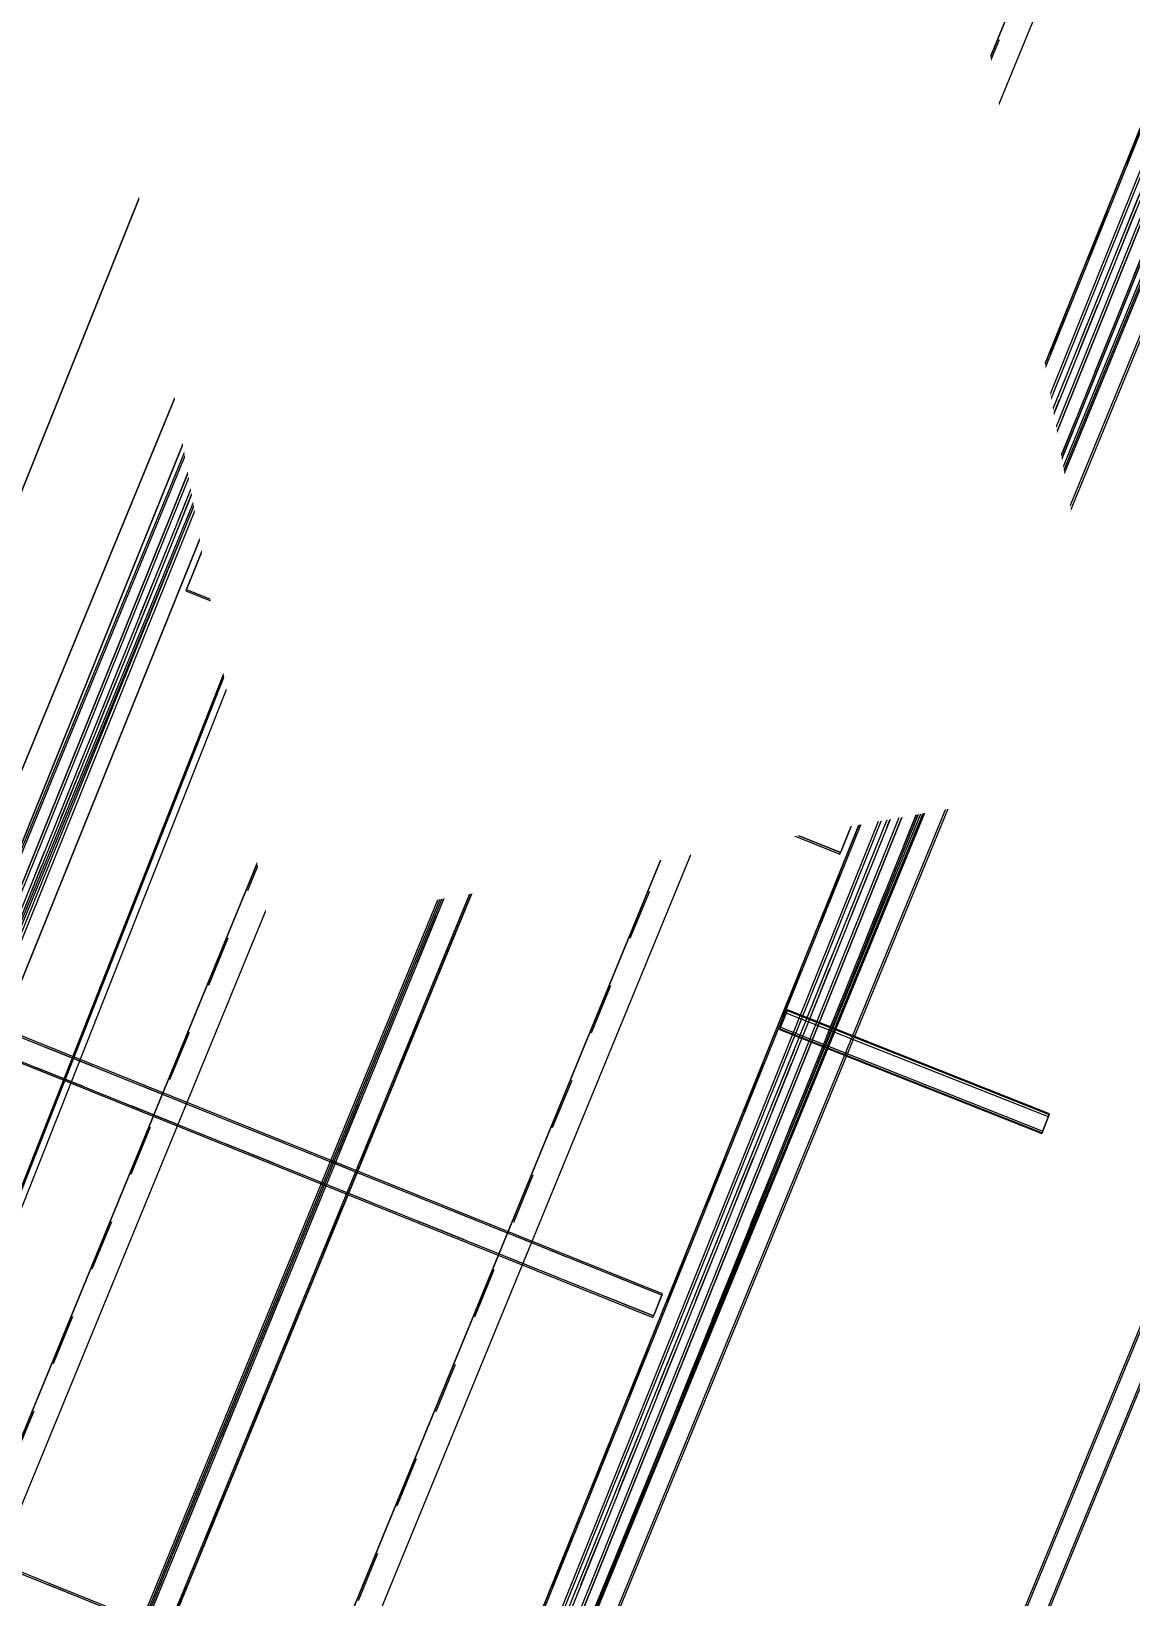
# Model space of a CAD drawing. Header units: metres. Extents: x -207 to 292, y -187 to 169.
# Drawn here: x -10.359 to -8.208, y -42.09 to -39.028 of the extents above; entities that cross this region are included whole.
import ezdxf

# ---------------------------------------------------------------- set-up
doc = ezdxf.new("R2010")
doc.units = ezdxf.units.M
doc.linetypes.add('Dash', pattern=[0.006, 0.003, -0.003])
doc.linetypes.add('Hidden', pattern=[0.007144, 0.004763, -0.002381])
for name, color, linetype, lineweight in [('A-FLOR-HRAL', 7, 'Continuous', 9), ('A-ROOF', 7, 'Continuous', 9), ('C-TOPO', 7, 'Continuous', 9), ('C-TOPO-LABL', 7, 'Continuous', 9), ('C-TOPO-MINR', 7, 'Continuous', 9), ('S-BEAM', 7, 'Continuous', 9), ('S-BEAM-HDLN', 7, 'Dash', 9), ('solera', 7, 'Continuous', 35)]:
    doc.layers.add(name, color=color, linetype=linetype, lineweight=lineweight)
doc.layers.add('PR10-ARQ-PL-001-Emplazamiento-C-1_dwg', color=7, linetype='Continuous', lineweight=9, true_color=0x767676)
doc.styles.add('Arial_2', font='arial.ttf', dxfattribs={"height": 1.125})

# ---------------------------------------------------------------- blocks, each defined once
blk = doc.blocks.new('M_HSS Square - 100 x 100 mm-2384176-PLANTA EMPLAZAMIENTO ACTUALIZADO')
at = {"layer": 'S-BEAM'}
for p, q in [((2.9862, 0.05), (-2.9862, 0.05)), ((2.9862, 0.04682), (-2.9862, 0.04682)), ((-2.9862, -0.04682), (2.9862, -0.04682)), ((-2.9862, -0.05), (2.9862, -0.05))]:
    blk.add_line(p, q, dxfattribs=at)
at = {"layer": 'S-BEAM', "linetype": 'Hidden'}
for p, q in [((2.9862, 0.04682), (-2.9862, 0.04682)), ((2.9862, -0.04682), (-2.9862, -0.04682))]:
    blk.add_line(p, q, dxfattribs=at)
blk = doc.blocks.new('RHS-Rectangular Hollow Section - 100x40 mm-V21-PLANTA EMPLAZAMIENTO ACTUALIZADO')
at = {"layer": 'S-BEAM'}
for p, q in [((-5.7278, -39.6308), (-10.323, -50.82)), ((-5.7245, -39.6322), (-10.3197, -50.8214)), ((-10.2839, -50.8361), (-5.6887, -39.6469)), ((-10.2806, -50.8375), (-5.6854, -39.6483))]:
    blk.add_line(p, q, dxfattribs=at)
blk = doc.blocks.new('RHS-Rectangular Hollow Section - 100x40 mm-2385718-PLANTA EMPLAZAMIENTO ACTUALIZADO')
at = {"layer": 'S-BEAM'}
for p, q in [((-7.876, -38.7486), (-12.4712, -49.9378)), ((-7.8726, -38.75), (-12.4679, -49.9392)), ((-12.4321, -49.9539), (-7.8368, -38.7647)), ((-12.4287, -49.9552), (-7.8335, -38.7661))]:
    blk.add_line(p, q, dxfattribs=at)
blk = doc.blocks.new('RHS-Rectangular Hollow Section - 100x40 mm-2385779-PLANTA EMPLAZAMIENTO ACTUALIZADO')
at = {"layer": 'S-BEAM'}
for p, q in [((-8.6251, -38.441), (-13.2203, -49.6302)), ((-8.6217, -38.4423), (-13.217, -49.6315)), ((-13.1707, -49.6505), (-8.5754, -38.4614)), ((-13.1673, -49.6519), (-8.5721, -38.4627))]:
    blk.add_line(p, q, dxfattribs=at)
blk = doc.blocks.new('RHS-Rectangular Hollow Section - 100x40 mm-2386058-PLANTA EMPLAZAMIENTO ACTUALIZADO')
at = {"layer": 'S-BEAM'}
for p, q in [((-9.3567, -38.1405), (-13.9519, -49.3297)), ((-9.3534, -38.1419), (-13.9486, -49.3311)), ((-13.9023, -49.3501), (-9.3071, -38.1609)), ((-13.899, -49.3514), (-9.3037, -38.1623))]:
    blk.add_line(p, q, dxfattribs=at)
blk = doc.blocks.new('M_S Shapes - 200x100 mm-2390290-PLANTA EMPLAZAMIENTO ACTUALIZADO')
at = {"layer": 'S-BEAM'}
for p, q in [((2.9358, 0.05), (-2.9359, 0.05)), ((-2.9359, 0.05), (2.9358, 0.05)), ((2.9358, 0.05), (-2.9359, 0.05)), ((-2.9359, 0.0024), (2.9358, 0.0024)), ((2.9358, -0.0025), (-2.9359, -0.0025)), ((-2.9359, -0.05), (2.9358, -0.05)), ((2.9358, -0.05), (-2.9359, -0.05)), ((2.9358, -0.05), (-2.9359, -0.05))]:
    blk.add_line(p, q, dxfattribs=at)
at = {"layer": 'S-BEAM-HDLN'}
for p, q in [((-2.9359, 0.0024), (2.9358, 0.0024)), ((2.9358, -0.0025), (-2.9359, -0.0025))]:
    blk.add_line(p, q, dxfattribs=at)
blk = doc.blocks.new('M_HSS Square - 100 x 100 mm-2390367-PLANTA EMPLAZAMIENTO ACTUALIZADO')
at = {"layer": 'S-BEAM'}
for p, q in [((0.68945, 0.05), (-0.68945, 0.05)), ((-0.68945, 0.05), (-0.68945, 0.04364)), ((-0.68945, 0.05), (-0.68945, 0.04364)), ((0.68945, 0.04682), (-0.68945, 0.04682)), ((-0.68945, 0.04364), (-0.68945, 0.04682)), ((-0.68945, 0.04364), (-0.68945, 0.04682)), ((-0.68945, -0.04364), (-0.68945, 0.04364)), ((-0.68945, 0.04364), (-0.68945, -0.04364)), ((-0.68945, 0.04364), (-0.68945, -0.04364)), ((-0.68945, -0.04364), (-0.68945, 0.04364)), ((0.68945, 0.04364), (0.68945, 0.05)), ((0.68945, 0.04364), (0.68945, 0.05)), ((0.68945, 0.04682), (0.68945, 0.04364)), ((0.68945, 0.04682), (0.68945, 0.04364)), ((0.68945, -0.04364), (0.68945, 0.04364)), ((0.68945, 0.04364), (0.68945, -0.04364)), ((0.68945, 0.04364), (0.68945, -0.04364)), ((0.68945, -0.04364), (0.68945, 0.04364)), ((-0.68945, -0.04364), (-0.68945, -0.05)), ((-0.68945, -0.04364), (-0.68945, -0.05)), ((-0.68945, -0.04682), (-0.68945, -0.04364)), ((-0.68945, -0.04682), (-0.68945, -0.04364)), ((-0.68945, -0.04682), (0.68945, -0.04682)), ((-0.68945, -0.05), (0.68945, -0.05)), ((0.68945, -0.05), (0.68945, -0.04364)), ((0.68945, -0.05), (0.68945, -0.04364)), ((0.68945, -0.04364), (0.68945, -0.04682)), ((0.68945, -0.04364), (0.68945, -0.04682))]:
    blk.add_line(p, q, dxfattribs=at)
at = {"layer": 'S-BEAM', "linetype": 'Hidden'}
for p, q in [((0.68945, 0.04682), (-0.68945, 0.04682)), ((0.68945, -0.04682), (-0.68945, -0.04682))]:
    blk.add_line(p, q, dxfattribs=at)
blk = doc.blocks.new('M_HSS Square - 100 x 100 mm-2390386-PLANTA EMPLAZAMIENTO ACTUALIZADO')
at = {"layer": 'S-BEAM'}
for p, q in [((0.6895, 0.05), (-0.6895, 0.05)), ((-0.6895, 0.05), (-0.6895, 0.04364)), ((-0.6895, 0.05), (-0.6895, 0.04364)), ((0.6895, 0.04682), (-0.6895, 0.04682)), ((-0.6895, 0.04364), (-0.6895, 0.04682)), ((-0.6895, 0.04364), (-0.6895, 0.04682)), ((-0.6895, -0.04364), (-0.6895, 0.04364)), ((-0.6895, 0.04364), (-0.6895, -0.04364)), ((-0.6895, 0.04364), (-0.6895, -0.04364)), ((-0.6895, -0.04364), (-0.6895, 0.04364)), ((0.6895, 0.04364), (0.6895, 0.05)), ((0.6895, 0.04364), (0.6895, 0.05)), ((0.6895, 0.04682), (0.6895, 0.04364)), ((0.6895, 0.04682), (0.6895, 0.04364)), ((0.6895, -0.04364), (0.6895, 0.04364)), ((0.6895, 0.04364), (0.6895, -0.04364)), ((0.6895, 0.04364), (0.6895, -0.04364)), ((0.6895, -0.04364), (0.6895, 0.04364)), ((-0.6895, -0.04364), (-0.6895, -0.05)), ((-0.6895, -0.04364), (-0.6895, -0.05)), ((-0.6895, -0.04682), (-0.6895, -0.04364)), ((-0.6895, -0.04682), (-0.6895, -0.04364)), ((-0.6895, -0.04682), (0.6895, -0.04682)), ((-0.6895, -0.05), (0.6895, -0.05)), ((0.6895, -0.05), (0.6895, -0.04364)), ((0.6895, -0.05), (0.6895, -0.04364)), ((0.6895, -0.04364), (0.6895, -0.04682)), ((0.6895, -0.04364), (0.6895, -0.04682))]:
    blk.add_line(p, q, dxfattribs=at)
at = {"layer": 'S-BEAM', "linetype": 'Hidden'}
for p, q in [((0.6895, 0.04682), (-0.6895, 0.04682)), ((0.6895, -0.04682), (-0.6895, -0.04682))]:
    blk.add_line(p, q, dxfattribs=at)
blk = doc.blocks.new('M_HSS Square - 50 x 50 mm-2390655-PLANTA EMPLAZAMIENTO ACTUALIZADO')
at = {"layer": 'S-BEAM'}
for p, q in [((0.6895, 0.025), (-0.6895, 0.025)), ((-0.6895, 0.025), (-0.6895, 0.01864)), ((-0.6895, 0.025), (-0.6895, 0.01864)), ((0.6895, 0.02182), (-0.6895, 0.02182)), ((-0.6895, 0.01864), (-0.6895, 0.02182)), ((-0.6895, 0.01864), (-0.6895, 0.02182)), ((-0.6895, -0.01864), (-0.6895, 0.01864)), ((-0.6895, 0.01864), (-0.6895, -0.01864)), ((-0.6895, 0.01864), (-0.6895, -0.01864)), ((-0.6895, -0.01864), (-0.6895, 0.01864)), ((0.6895, 0.01864), (0.6895, 0.025)), ((0.6895, 0.01864), (0.6895, 0.025)), ((0.6895, 0.02182), (0.6895, 0.01864)), ((0.6895, 0.02182), (0.6895, 0.01864)), ((0.6895, -0.01864), (0.6895, 0.01864)), ((0.6895, 0.01864), (0.6895, -0.01864)), ((0.6895, 0.01864), (0.6895, -0.01864)), ((0.6895, -0.01864), (0.6895, 0.01864)), ((-0.6895, -0.01864), (-0.6895, -0.025)), ((-0.6895, -0.01864), (-0.6895, -0.025)), ((-0.6895, -0.02182), (-0.6895, -0.01864)), ((-0.6895, -0.02182), (-0.6895, -0.01864)), ((-0.6895, -0.02182), (0.6895, -0.02182)), ((-0.6895, -0.025), (0.6895, -0.025)), ((0.6895, -0.025), (0.6895, -0.01864)), ((0.6895, -0.025), (0.6895, -0.01864)), ((0.6895, -0.01864), (0.6895, -0.02182)), ((0.6895, -0.01864), (0.6895, -0.02182))]:
    blk.add_line(p, q, dxfattribs=at)
at = {"layer": 'S-BEAM', "linetype": 'Hidden'}
for p, q in [((0.6895, 0.02182), (-0.6895, 0.02182)), ((0.6895, -0.02182), (-0.6895, -0.02182))]:
    blk.add_line(p, q, dxfattribs=at)
blk = doc.blocks.new('M_HSS Square - 50 x 50 mm-2391063-PLANTA EMPLAZAMIENTO ACTUALIZADO')
at = {"layer": 'S-BEAM'}
for p, q in [((5.94835, 0.025), (-5.94835, 0.025)), ((5.94835, 0.02182), (-5.94835, 0.02182)), ((-5.94835, -0.02182), (5.94835, -0.02182)), ((-5.94835, -0.025), (5.94835, -0.025))]:
    blk.add_line(p, q, dxfattribs=at)
at = {"layer": 'S-BEAM', "linetype": 'Hidden'}
for p, q in [((5.94835, 0.02182), (-5.94835, 0.02182)), ((5.94835, -0.02182), (-5.94835, -0.02182))]:
    blk.add_line(p, q, dxfattribs=at)
blk = doc.blocks.new('M_L-Angle - L51X51X3_2-2392226-PLANTA EMPLAZAMIENTO ACTUALIZADO')
at = {"layer": 'S-BEAM'}
for p, q in [((5.9486, 0.0136), (-5.9486, 0.0136)), ((-5.9486, 0.0136), (5.9486, 0.0136)), ((-5.9486, -0.0372), (5.9486, -0.0372))]:
    blk.add_line(p, q, dxfattribs=at)
at = {"layer": 'S-BEAM', "linetype": 'Hidden'}
blk.add_line((-5.9486, 0.0104), (5.9486, 0.0104), dxfattribs=at)
blk = doc.blocks.new('M_L-Angle - L51X51X3_2-2392227-PLANTA EMPLAZAMIENTO ACTUALIZADO')
at = {"layer": 'S-BEAM'}
for p, q in [((5.9495, 0.0136), (-5.9495, 0.0136)), ((-5.9495, 0.0136), (5.9495, 0.0136)), ((-5.9495, -0.0372), (5.9495, -0.0372))]:
    blk.add_line(p, q, dxfattribs=at)
at = {"layer": 'S-BEAM', "linetype": 'Hidden'}
blk.add_line((-5.9495, 0.0104), (5.9495, 0.0104), dxfattribs=at)
blk = doc.blocks.new('Railing - Railing-2401739-PLANTA EMPLAZAMIENTO ACTUALIZADO')
at = {"layer": 'A-FLOR-HRAL'}
for p, q in [((-7.9661, -38.7571), (-12.449, -49.8979)), ((-12.4212, -49.9091), (-7.9382, -38.7683))]:
    blk.add_line(p, q, dxfattribs=at)
blk = doc.blocks.new('Top Rail Type - Top Rail_Internal_-2401983-PLANTA EMPLAZAMIENTO ACTUALIZADO')
at = {"layer": 'A-FLOR-HRAL'}
for p, q in [((-7.9707, -38.7552), (-12.4536, -49.896)), ((-12.4165, -49.9109), (-7.9336, -38.7701))]:
    blk.add_line(p, q, dxfattribs=at)
blk = doc.blocks.new('Top Rail Type - Top Rail_Internal_-V24-PLANTA EMPLAZAMIENTO ACTUALIZADO')
at = {"layer": 'A-FLOR-HRAL'}
for p, q in [((-7.9707, -38.7552), (-12.4536, -49.896)), ((-7.9336, -38.7701), (-12.4165, -49.9109))]:
    blk.add_line(p, q, dxfattribs=at)
blk = doc.blocks.new('Railing - Railing-2402032-PLANTA EMPLAZAMIENTO ACTUALIZADO')
at = {"layer": 'A-FLOR-HRAL'}
for p, q in [((-9.3576, -38.1849), (-11.6036, -43.7463)), ((-11.5758, -43.7576), (-9.3298, -38.1961))]:
    blk.add_line(p, q, dxfattribs=at)
blk = doc.blocks.new('Top Rail Type - Top Rail_Internal_-2402045-PLANTA EMPLAZAMIENTO ACTUALIZADO')
at = {"layer": 'A-FLOR-HRAL'}
for p, q in [((-9.3622, -38.183), (-11.6082, -43.7445)), ((-11.5711, -43.7595), (-9.3251, -38.198))]:
    blk.add_line(p, q, dxfattribs=at)
blk = doc.blocks.new('Top Rail Type - Top Rail_Internal_-V26-PLANTA EMPLAZAMIENTO ACTUALIZADO')
at = {"layer": 'A-FLOR-HRAL'}
for p, q in [((-11.6082, -43.7445), (-9.3622, -38.183)), ((-11.5711, -43.7595), (-9.3251, -38.198))]:
    blk.add_line(p, q, dxfattribs=at)
blk = doc.blocks.new('Railing - Railing-2410939-PLANTA EMPLAZAMIENTO ACTUALIZADO')
at = {"layer": 'A-FLOR-HRAL'}
for p, q in [((-8.8822, -40.9483), (-8.8933, -40.9762)), ((-8.8822, -40.9483), (-8.8933, -40.9762)), ((-8.3694, -41.1512), (-8.8822, -40.9483)), ((-8.8933, -40.9762), (-8.3804, -41.1791)), ((-8.3804, -41.1791), (-8.3694, -41.1512)), ((-8.3804, -41.1791), (-8.3694, -41.1512))]:
    blk.add_line(p, q, dxfattribs=at)
blk = doc.blocks.new('Top Rail Type - Top Rail_Internal_-2410945-PLANTA EMPLAZAMIENTO ACTUALIZADO')
at = {"layer": 'A-FLOR-HRAL'}
for p, q in [((-8.8804, -40.9436), (-8.8951, -40.9808)), ((-8.8804, -40.9436), (-8.8951, -40.9808)), ((-8.3675, -41.1466), (-8.8804, -40.9436)), ((-8.8951, -40.9808), (-8.3823, -41.1838)), ((-8.3823, -41.1838), (-8.3675, -41.1466)), ((-8.3823, -41.1838), (-8.3675, -41.1466))]:
    blk.add_line(p, q, dxfattribs=at)
blk = doc.blocks.new('Top Rail Type - Top Rail_Internal_-V30-PLANTA EMPLAZAMIENTO ACTUALIZADO')
at = {"layer": 'A-FLOR-HRAL'}
for p, q in [((-8.8804, -40.9436), (-8.8951, -40.9808)), ((-8.8804, -40.9436), (-8.3675, -41.1466)), ((-8.8951, -40.9808), (-8.3823, -41.1838)), ((-8.3675, -41.1466), (-8.3823, -41.1838))]:
    blk.add_line(p, q, dxfattribs=at)
blk = doc.blocks.new('Railings 5 - Railings 1-2415652-PLANTA EMPLAZAMIENTO ACTUALIZADO')
at = {"layer": 'A-FLOR-HRAL'}
for p, q in [((-11.0818, -46.5065), (-11.0965, -46.5437)), ((-11.0818, -46.5065), (-11.0965, -46.5437)), ((-10.5689, -46.7095), (-11.0818, -46.5065)), ((-11.0965, -46.5437), (-10.5836, -46.7467)), ((-10.5836, -46.7467), (-10.5689, -46.7095)), ((-10.5836, -46.7467), (-10.5689, -46.7095))]:
    blk.add_line(p, q, dxfattribs=at)
blk = doc.blocks.new('YADRAN_LASQUEMAS_ARQ_MO_002_TERRAZAS_rvt-1-PLANTA EMPLAZAMIENTO ACTUALIZADO')
at = {"layer": 'A-ROOF'}
for p, q in [((-9.4098, -38.1201), (-14.0067, -49.2998)), ((-14.0067, -49.2998), (-9.4098, -38.1201)), ((-12.4668, -49.9329), (-7.8699, -38.7533)), ((-12.4664, -49.9331), (-7.8696, -38.7534))]:
    blk.add_line(p, q, dxfattribs=at)
at = {"layer": 'A-FLOR-HRAL', "lineweight": 9}
for name, p in [('Top Rail Type - Top Rail_Internal_-2402045-PLANTA EMPLAZAMIENTO ACTUALIZADO', (0, 0)), ('Top Rail Type - Top Rail_Internal_-V26-PLANTA EMPLAZAMIENTO ACTUALIZADO', (0, 0)), ('Railing - Railing-2402032-PLANTA EMPLAZAMIENTO ACTUALIZADO', (0, 0)), ('Top Rail Type - Top Rail_Internal_-2401983-PLANTA EMPLAZAMIENTO ACTUALIZADO', (0, 0)), ('Top Rail Type - Top Rail_Internal_-V24-PLANTA EMPLAZAMIENTO ACTUALIZADO', (0, 0)), ('Railing - Railing-2401739-PLANTA EMPLAZAMIENTO ACTUALIZADO', (0, 0)), ('Top Rail Type - Top Rail_Internal_-2410945-PLANTA EMPLAZAMIENTO ACTUALIZADO', (0, 0)), ('Top Rail Type - Top Rail_Internal_-V30-PLANTA EMPLAZAMIENTO ACTUALIZADO', (0, 0)), ('Railings 5 - Railings 1-2415652-PLANTA EMPLAZAMIENTO ACTUALIZADO', (2.2019, 5.5642)), ('Railing - Railing-2410939-PLANTA EMPLAZAMIENTO ACTUALIZADO', (0, 0))]:
    blk.add_blockref(name, p, dxfattribs=at)
at = {"layer": 'S-BEAM', "lineweight": 9}
for name, p in [('RHS-Rectangular Hollow Section - 100x40 mm-2386058-PLANTA EMPLAZAMIENTO ACTUALIZADO', (0, 0)), ('RHS-Rectangular Hollow Section - 100x40 mm-2385779-PLANTA EMPLAZAMIENTO ACTUALIZADO', (0, 0)), ('RHS-Rectangular Hollow Section - 100x40 mm-2385718-PLANTA EMPLAZAMIENTO ACTUALIZADO', (0, 0)), ('RHS-Rectangular Hollow Section - 100x40 mm-V21-PLANTA EMPLAZAMIENTO ACTUALIZADO', (-1.4285, 0.5867))]:
    blk.add_blockref(name, p, dxfattribs=at)
for name, p, rotation in [('M_S Shapes - 200x100 mm-2390290-PLANTA EMPLAZAMIENTO ACTUALIZADO', (-10.4667, -40.9712), 68.00878160786547), ('M_L-Angle - L51X51X3_2-2392227-PLANTA EMPLAZAMIENTO ACTUALIZADO', (-11.2366, -43.9043), 67.67284406061724), ('M_HSS Square - 50 x 50 mm-2391063-PLANTA EMPLAZAMIENTO ACTUALIZADO', (-10.8936, -44.0487), 67.67284406061725), ('M_L-Angle - L51X51X3_2-2392226-PLANTA EMPLAZAMIENTO ACTUALIZADO', (-10.5646, -44.1838), 67.67284406061724), ('M_HSS Square - 100 x 100 mm-2384176-PLANTA EMPLAZAMIENTO ACTUALIZADO', (-9.0752, -41.5434), 248.0087816078655), ('M_S Shapes - 200x100 mm-2390290-PLANTA EMPLAZAMIENTO ACTUALIZADO', (-9.0752, -41.5434), 68.00878160786547), ('M_HSS Square - 50 x 50 mm-2390655-PLANTA EMPLAZAMIENTO ACTUALIZADO', (-9.0378, -39.442), 338.0807901276604), ('M_HSS Square - 100 x 100 mm-2390367-PLANTA EMPLAZAMIENTO ACTUALIZADO', (-9.3979, -40.3338), 338.0884968077135), ('M_HSS Square - 50 x 50 mm-2390655-PLANTA EMPLAZAMIENTO ACTUALIZADO', (-9.7733, -41.2631), 338.0807901276604), ('M_HSS Square - 100 x 100 mm-2390386-PLANTA EMPLAZAMIENTO ACTUALIZADO', (-10.1471, -42.1888), 338.075454428535)]:
    blk.add_blockref(name, p, dxfattribs=dict(at, rotation=rotation))
blk = doc.blocks.new('PR10-ARQ-PL-001-Emplazamiento-C-1_dwg-674643-PLANTA EMPLAZAMIENTO ACTUALIZADO')
at = {"layer": 'C-TOPO', "flags": 128}
for points in [[(-3.2884, -23.3105), (-7.0334, -32.8081), (-9.2183, -38.3493), (-11.9443, -45.2626), (-14.7185, -52.2983), (-17.7923, -60.0938), (-21.8942, -70.4965), (-23.3623, -74.2199), (-25.7635, -80.3093), (-26.1913, -81.0628), (-25.7635, -80.3093), (-23.3623, -74.2199), (-21.8942, -70.4965), (-17.7923, -60.0938), (-14.7185, -52.2983), (-11.9443, -45.2626), (-9.2183, -38.3493), (-7.0334, -32.8081), (-3.2884, -23.3105)], [(-38.5222, 3.3725), (-63.7955, -60.7665), (-64.7868, -63.3025), (-65.4417, -65.5595), (-65.5127, -67.7955), (-65.1875, -69.3405), (-63.7201, -71.9055), (-61.8561, -73.5375), (-59.3298, -74.6215), (-56.1311, -75.9085), (-44.7275, -80.4825), (-36.2103, -83.8085), (-33.8783, -84.4315), (-31.1411, -84.3925), (-28.353, -83.2365), (-25.9685, -80.4715), (-25.0393, -78.3455), (-19.5485, -64.5105), (-16.745, -57.4445), (-5.944, -30.1085), (-2.2967, -20.7935)]]:
    blk.add_lwpolyline(points, dxfattribs=at)
at = {"layer": 'C-TOPO-MINR', "color": 9, "true_color": 0xc0c0c0, "flags": 128}
blk.add_lwpolyline([(-9.2085, -37.1402), (-9.735, -38.3246), (-10.581, -40.4344), (-10.5934, -40.5829), (-10.6724, -40.6631), (-11.4749, -42.6325), (-11.943, -43.9175), (-11.9709, -43.9245), (-12.3964, -45.1735), (-12.6537, -45.9094), (-13.2562, -47.5131), (-13.6159, -48.3538), (-13.606, -48.4008), (-13.6612, -48.4632), (-14.4732, -50.7024), (-14.6794, -51.287)], dxfattribs=at)
at = {"layer": 'solera'}
blk.add_line((2.6208, -8.3244), (-25.7635, -80.3093), dxfattribs=at)

msp = doc.modelspace()

# ---------------------------------------------------------------- linework, layer by layer
at = {"layer": 'C-TOPO'}
for p, q in [((-16.745, -57.4445), (-5.944, -30.1085)), ((-11.9443, -45.2626), (-9.2183, -38.3493)), ((-9.2183, -38.3493), (-11.9443, -45.2626))]:
    msp.add_line(p, q, dxfattribs=at)
at = {"layer": 'C-TOPO-MINR', "color": 9, "true_color": 0xc0c0c0, "flags": 128}
msp.add_lwpolyline([(-14.7975, -51.6219), (-14.4732, -50.7024), (-13.6612, -48.4632), (-13.606, -48.4008), (-13.6159, -48.3538), (-13.2562, -47.5131), (-12.6537, -45.9094), (-12.3964, -45.1735), (-11.9709, -43.9245), (-11.943, -43.9175), (-11.4749, -42.6325), (-10.6724, -40.6631), (-10.5934, -40.5829), (-10.581, -40.4344), (-9.735, -38.3246), (-9.2085, -37.1402)], dxfattribs=at)

# ---------------------------------------------------------------- block references
at = {"lineweight": 5}
msp.add_blockref('YADRAN_LASQUEMAS_ARQ_MO_002_TERRAZAS_rvt-1-PLANTA EMPLAZAMIENTO ACTUALIZADO', (0, 0), dxfattribs=at)
at = {"layer": 'PR10-ARQ-PL-001-Emplazamiento-C-1_dwg', "color": 7}
msp.add_blockref('PR10-ARQ-PL-001-Emplazamiento-C-1_dwg-674643-PLANTA EMPLAZAMIENTO ACTUALIZADO', (0, 0), dxfattribs=at)

# ---------------------------------------------------------------- next in the draw order: texts
at = {"layer": 'C-TOPO-LABL', "insert": (-10.4395, -38.4245), "char_height": 1.125, "width": 5.742491, "attachment_point": 1, "rotation": 66.6533, "line_spacing_factor": 0.941778, "style": 'Arial_2', "bg_fill": 3, "box_fill_scale": 1.25, "bg_fill_color": 256, "bg_fill_true_color": 13158600, "bg_fill_transparency": 0}
msp.add_mtext(' 24.03 ', dxfattribs=at)

# ---------------------------------------------------------------- next in the draw order: texts
at = {"layer": 'C-TOPO-LABL', "insert": (-9.5618, -34.6082), "char_height": 1.125, "width": 5.742491, "attachment_point": 1, "rotation": 280.0656, "line_spacing_factor": 0.941778, "style": 'Arial_2', "bg_fill": 3, "box_fill_scale": 1.25, "bg_fill_color": 256, "bg_fill_true_color": 13158600, "bg_fill_transparency": 0}
msp.add_mtext(' 24.23 ', dxfattribs=at)

doc.saveas('drawing.dxf')
